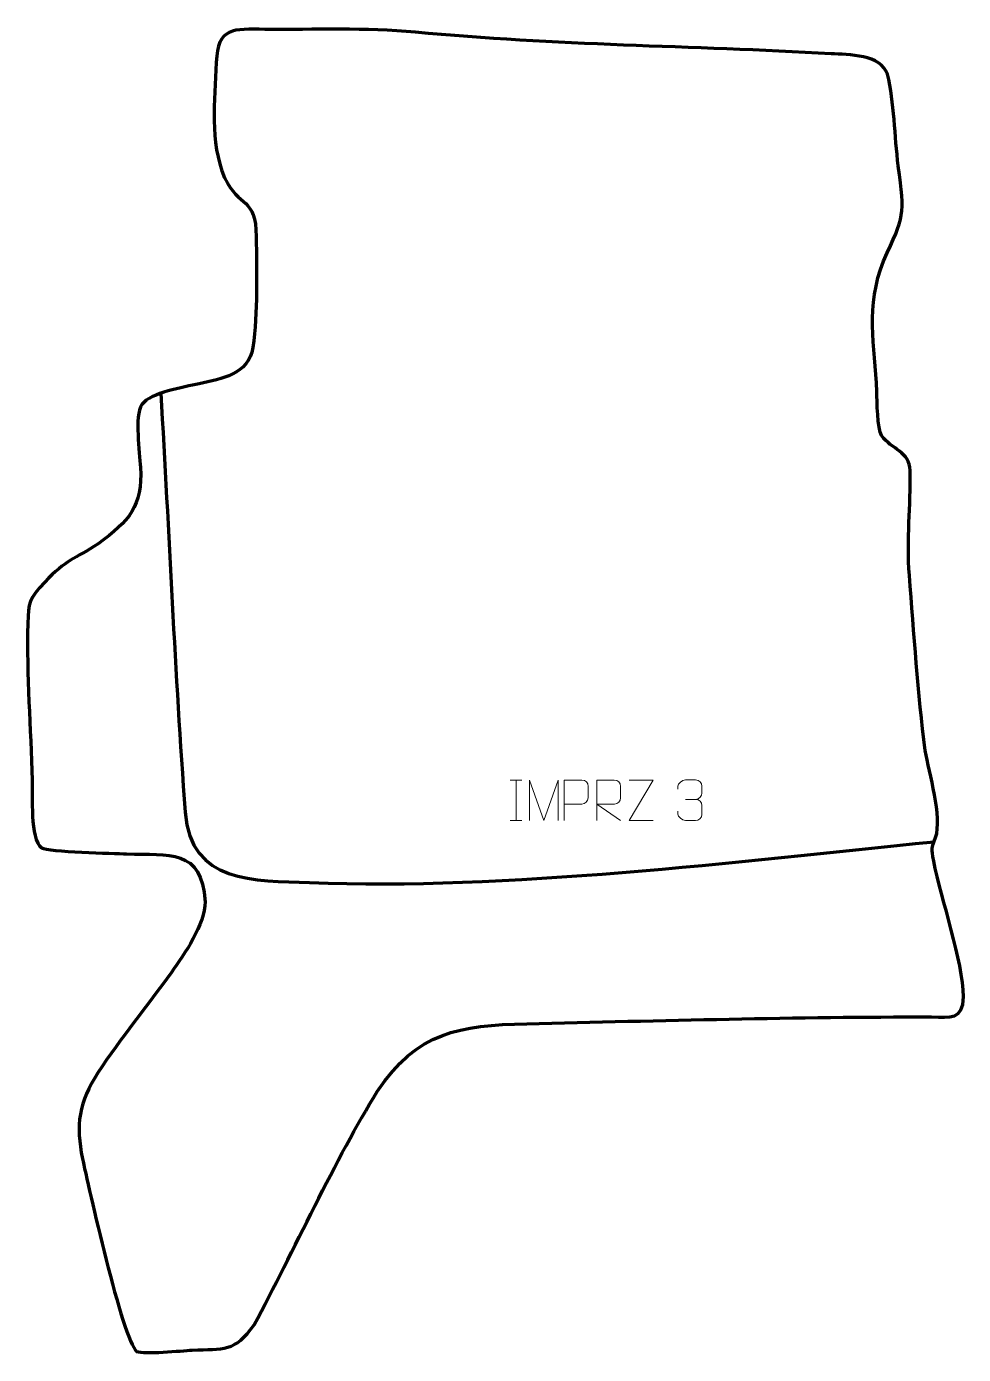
# Model space of a CAD drawing. Header units: millimetres. Extents: x -562 to 15, y 89 to 907.
import ezdxf

# ---------------------------------------------------------------- set-up
doc = ezdxf.new("R2010")
doc.units = ezdxf.units.MM
doc.header["$MEASUREMENT"] = 0
doc.layers.add('layer 1', color=7, linetype='Continuous', plot=False)
doc.layers.add('layer 2', color=7, linetype='Continuous')
doc.layers.add('layer 3', color=7, linetype='Continuous')

msp = doc.modelspace()

# ---------------------------------------------------------------- linework, layer by layer
at = {"layer": 'layer 1', "color": 250, "lineweight": 9}
for points in [[(-263.9481, 443.1715), (-263.9481, 443.1715), (-256.78, 443.1715), (-256.78, 443.1715)], [(-260.3641, 443.1715), (-260.3641, 443.1715), (-260.3641, 418.218), (-260.3641, 418.218)], [(-156.0187, 431.242), (-156.0187, 431.242), (-149.8223, 431.242), (-149.8223, 431.242)], [(-263.9481, 418.218), (-263.9481, 418.218), (-256.78, 418.218), (-256.78, 418.218)]]:
    msp.add_open_spline(points, degree=3, dxfattribs=at)
for points, knots in [([(-252.2065, 418.2158), (-252.2065, 418.2158), (-252.2065, 443.1737), (-252.2065, 443.1737), (-252.2065, 443.1737), (-252.2065, 443.1737), (-243.2814, 418.2158), (-243.2814, 418.2158), (-243.2814, 418.2158), (-243.2814, 418.2158), (-234.5215, 443.1732), (-234.5215, 443.1732), (-234.5215, 443.1732), (-234.5215, 443.1732), (-234.5215, 418.2158), (-234.5215, 418.2158)], [0, 0, 0, 0, 0.2, 0.2, 0.2, 0.2, 0.4, 0.4, 0.4, 0.4, 0.6, 0.6, 0.6, 0.6, 1, 1, 1, 1]), ([(-230.6961, 418.2179), (-230.6961, 418.2179), (-230.6961, 443.1715), (-230.6961, 443.1715), (-230.6961, 443.1715), (-227.1011, 443.1715), (-223.5058, 443.1715), (-219.9104, 443.1715), (-219.9104, 443.1715), (-217.5852, 443.1336), (-216.0278, 441.6435), (-216.032, 439.2774), (-216.032, 439.2774), (-216.0324, 437.2417), (-216.0324, 434.1824), (-216.032, 432.1464), (-216.032, 432.1464), (-216.0385, 430.271), (-217.8507, 428.3291), (-219.8603, 428.31), (-219.8603, 428.31), (-219.8603, 428.31), (-230.6961, 428.31), (-230.6961, 428.31)], [0, 0, 0, 0, 0.14285714, 0.14285714, 0.14285714, 0.14285714, 0.28571429, 0.28571429, 0.28571429, 0.28571429, 0.42857143, 0.42857143, 0.42857143, 0.42857143, 0.57142857, 0.57142857, 0.57142857, 0.57142857, 0.71428571, 0.71428571, 0.71428571, 0.71428571, 1, 1, 1, 1]), ([(-210.696, 418.218), (-210.696, 418.218), (-210.696, 443.1715), (-210.696, 443.1715), (-210.696, 443.1715), (-207.1012, 443.1715), (-203.5057, 443.1715), (-199.9105, 443.1715), (-199.9105, 443.1715), (-197.5852, 443.1338), (-196.0279, 441.6438), (-196.032, 439.2774), (-196.032, 439.2774), (-196.0324, 437.2419), (-196.0324, 434.1825), (-196.032, 432.1465), (-196.032, 432.1465), (-196.0385, 430.271), (-197.8508, 428.3292), (-199.8603, 428.3101), (-199.8603, 428.3101), (-199.8603, 428.3101), (-210.696, 428.3101), (-210.696, 428.3101), (-210.696, 428.3101), (-210.696, 428.3101), (-196.0413, 418.218), (-196.0413, 418.218)], [0, 0, 0, 0, 0.125, 0.125, 0.125, 0.125, 0.25, 0.25, 0.25, 0.25, 0.375, 0.375, 0.375, 0.375, 0.5, 0.5, 0.5, 0.5, 0.625, 0.625, 0.625, 0.625, 0.75, 0.75, 0.75, 0.75, 1, 1, 1, 1]), ([(-176.0665, 418.216), (-176.0665, 418.216), (-190.6855, 418.216), (-190.6855, 418.216), (-190.6855, 418.216), (-190.6855, 418.216), (-176.0422, 443.1734), (-176.0422, 443.1734), (-176.0422, 443.1734), (-176.0422, 443.1734), (-190.6855, 443.1734), (-190.6855, 443.1734)], [0, 0, 0, 0, 0.25, 0.25, 0.25, 0.25, 0.5, 0.5, 0.5, 0.5, 1, 1, 1, 1]), ([(-160.7284, 437.4872), (-160.7284, 437.4872), (-160.7284, 439.3444), (-160.7284, 439.3444), (-160.7284, 439.3444), (-160.7427, 441.0863), (-158.0782, 443.2044), (-156.0191, 443.1817), (-156.0191, 443.1817), (-153.955, 443.1817), (-151.891, 443.1817), (-149.8273, 443.1817), (-149.8273, 443.1817), (-147.6328, 443.1905), (-146.0345, 441.3437), (-145.9901, 439.4316), (-145.9901, 439.4316), (-145.9905, 437.9965), (-145.9905, 436.5614), (-145.9901, 435.1259), (-145.9901, 435.1259), (-146.0387, 433.4724), (-147.6413, 431.2424), (-149.8396, 431.2524), (-149.8396, 431.2524), (-147.6359, 431.2412), (-146.0279, 429.438), (-145.9739, 427.3785), (-145.9739, 427.3785), (-145.9743, 425.5938), (-145.9743, 423.8091), (-145.9739, 422.024), (-145.9739, 422.024), (-145.9638, 419.9626), (-148.0187, 418.1995), (-149.8396, 418.2076), (-149.8396, 418.2076), (-151.9049, 418.2079), (-153.9701, 418.2079), (-156.0357, 418.2076), (-156.0357, 418.2076), (-158.2043, 418.2191), (-160.7353, 420.6193), (-160.7539, 422.0811), (-160.7539, 422.0811), (-160.7539, 422.0811), (-160.7539, 423.9897), (-160.7539, 423.9897)], [0, 0, 0, 0, 0.07692308, 0.07692308, 0.07692308, 0.07692308, 0.15384615, 0.15384615, 0.15384615, 0.15384615, 0.23076923, 0.23076923, 0.23076923, 0.23076923, 0.30769231, 0.30769231, 0.30769231, 0.30769231, 0.38461538, 0.38461538, 0.38461538, 0.38461538, 0.46153846, 0.46153846, 0.46153846, 0.46153846, 0.53846154, 0.53846154, 0.53846154, 0.53846154, 0.61538462, 0.61538462, 0.61538462, 0.61538462, 0.69230769, 0.69230769, 0.69230769, 0.69230769, 0.76923077, 0.76923077, 0.76923077, 0.76923077, 0.84615385, 0.84615385, 0.84615385, 0.84615385, 1, 1, 1, 1])]:
    msp.add_open_spline(points, degree=3, knots=knots, dxfattribs=at)
at = {"layer": 'layer 2', "color": 140, "lineweight": 158}
msp.add_open_spline([(-479.1709, 681.442), (-474.1034, 595.6832), (-470.4783, 508.956), (-464.1581, 423.3982), (-464.1581, 423.3982), (-460.8864, 379.1073), (-421.32, 381.2908), (-387.5076, 379.9781), (-387.5076, 379.9781), (-266.628, 375.2851), (-123.456, 392.9042), (-2.9921, 405.1281)], degree=3, knots=[0, 0, 0, 0, 0.25, 0.25, 0.25, 0.25, 0.5, 0.5, 0.5, 0.5, 1, 1, 1, 1], dxfattribs=at)
at = {"layer": 'layer 3', "color": 242, "lineweight": 158}
msp.add_open_spline([(-322.3602, 903.8294), (-236.2461, 895.5704), (-152.442, 895.4441), (-66.331, 890.5147), (-66.331, 890.5147), (-55.9585, 890.0004), (-35.4472, 890.1469), (-31.7373, 877.9109), (-31.7373, 877.9109), (-27.359, 860.4906), (-27.4464, 839.6655), (-25.0316, 821.4315), (-25.0316, 821.4315), (-20.8959, 790.2006), (-21.2136, 791.2633), (-34.059, 762.8148), (-34.059, 762.8148), (-45.4126, 734.5776), (-39.487, 711.4291), (-38.2584, 682.3686), (-38.2584, 682.3686), (-38.0195, 676.7194), (-38.0813, 659.6217), (-35.3294, 655.3018), (-35.3294, 655.3018), (-28.9606, 646.569), (-18.1167, 645.6074), (-17.7363, 633.8479), (-17.7363, 633.8479), (-17.244, 611.6403), (-20.0353, 591.9389), (-18.1936, 569.2205), (-18.1936, 569.2205), (-15.2995, 533.6915), (-13.0966, 496.561), (-8.4115, 461.3323), (-8.4115, 461.3323), (-6.1798, 447.3658), (2.2695, 420.5363), (-2.0795, 407.7629), (-2.0795, 407.7629), (-4.5415, 400.5318), (-4.6679, 401.6562), (-3.2213, 393.2019), (-3.2213, 393.2019), (1.4589, 369.4522), (14.8441, 331.6441), (15.0653, 309.5898), (15.0653, 309.5898), (14.6734, 295.1048), (7.3628, 297.1678), (-4.6515, 297.2247), (-4.6515, 297.2247), (-87.473, 297.388), (-171.0113, 294.9421), (-253.8616, 293.0787), (-253.8616, 293.0787), (-295.2571, 291.9824), (-321.3719, 288.2881), (-345.8415, 251.2875), (-345.8415, 251.2875), (-371.2185, 210.7156), (-397.7412, 151.7229), (-421.7341, 107.6035), (-421.7341, 107.6035), (-433.642, 90.4499), (-440.4641, 92.9679), (-459.8421, 91.9737), (-459.8421, 91.9737), (-466.2862, 91.6321), (-489.5521, 89.337), (-494.0435, 91.1768), (-494.0435, 91.1768), (-502.7691, 98.3746), (-524.3322, 194.9776), (-527.3762, 209.8366), (-527.3762, 209.8366), (-531.681, 230.8497), (-529.7411, 244.7297), (-517.9556, 262.7216), (-517.9556, 262.7216), (-503.6466, 284.2566), (-487.5947, 303.7542), (-472.6014, 324.6385), (-472.6014, 324.6385), (-464.8601, 335.7535), (-451.7051, 354.4863), (-451.8481, 368.2209), (-451.8481, 368.2209), (-453.885, 401.4277), (-474.0691, 396.7228), (-500.1937, 397.6986), (-500.1937, 397.6986), (-508.2291, 398.004), (-548.4242, 398.8827), (-552.624, 401.3385), (-552.624, 401.3385), (-559.9723, 406.9223), (-558.0701, 433.6897), (-558.2985, 443.1196), (-558.2985, 443.1196), (-559.3153, 474.8668), (-561.8246, 507.9893), (-561.0769, 539.6123), (-561.0769, 539.6123), (-560.7652, 552.7936), (-560.1555, 554.6951), (-550.5983, 565.0365), (-550.5983, 565.0365), (-537.6004, 579.1008), (-532.2482, 579.1854), (-517.6792, 588.6694), (-517.6792, 588.6694), (-498.5222, 602.8418), (-490.3434, 611.7053), (-491.6817, 635.7865), (-491.6817, 635.7865), (-492.1997, 645.1064), (-495.4763, 667.086), (-490.9114, 674.3917), (-490.9114, 674.3917), (-485.1418, 682.0713), (-465.2085, 684.992), (-455.6419, 687.2487), (-455.6419, 687.2487), (-441.4746, 690.4338), (-425.3253, 692.7202), (-422.4546, 709.6061), (-422.4546, 709.6061), (-419.4929, 731.5809), (-420.1747, 755.683), (-420.3904, 777.9222), (-420.3904, 777.9222), (-420.6261, 802.212), (-430.9353, 795.7326), (-439.8642, 814.0741), (-439.8642, 814.0741), (-449.3481, 836.8766), (-445.8732, 861.1406), (-444.9906, 885.1214), (-444.9906, 885.1214), (-444.1748, 907.2861), (-434.6488, 905.7322), (-415.0911, 905.5463), (-415.0911, 905.5463), (-384.1775, 905.2524), (-353.1877, 906.6265), (-322.3602, 903.8294)], degree=3, knots=[0, 0, 0, 0, 0.02631579, 0.02631579, 0.02631579, 0.02631579, 0.05263158, 0.05263158, 0.05263158, 0.05263158, 0.07894737, 0.07894737, 0.07894737, 0.07894737, 0.10526316, 0.10526316, 0.10526316, 0.10526316, 0.13157895, 0.13157895, 0.13157895, 0.13157895, 0.15789474, 0.15789474, 0.15789474, 0.15789474, 0.18421053, 0.18421053, 0.18421053, 0.18421053, 0.21052632, 0.21052632, 0.21052632, 0.21052632, 0.23684211, 0.23684211, 0.23684211, 0.23684211, 0.26315789, 0.26315789, 0.26315789, 0.26315789, 0.28947368, 0.28947368, 0.28947368, 0.28947368, 0.31578947, 0.31578947, 0.31578947, 0.31578947, 0.34210526, 0.34210526, 0.34210526, 0.34210526, 0.36842105, 0.36842105, 0.36842105, 0.36842105, 0.39473684, 0.39473684, 0.39473684, 0.39473684, 0.42105263, 0.42105263, 0.42105263, 0.42105263, 0.44736842, 0.44736842, 0.44736842, 0.44736842, 0.47368421, 0.47368421, 0.47368421, 0.47368421, 0.5, 0.5, 0.5, 0.5, 0.52631579, 0.52631579, 0.52631579, 0.52631579, 0.55263158, 0.55263158, 0.55263158, 0.55263158, 0.57894737, 0.57894737, 0.57894737, 0.57894737, 0.60526316, 0.60526316, 0.60526316, 0.60526316, 0.63157895, 0.63157895, 0.63157895, 0.63157895, 0.65789474, 0.65789474, 0.65789474, 0.65789474, 0.68421053, 0.68421053, 0.68421053, 0.68421053, 0.71052632, 0.71052632, 0.71052632, 0.71052632, 0.73684211, 0.73684211, 0.73684211, 0.73684211, 0.76315789, 0.76315789, 0.76315789, 0.76315789, 0.78947368, 0.78947368, 0.78947368, 0.78947368, 0.81578947, 0.81578947, 0.81578947, 0.81578947, 0.84210526, 0.84210526, 0.84210526, 0.84210526, 0.86842105, 0.86842105, 0.86842105, 0.86842105, 0.89473684, 0.89473684, 0.89473684, 0.89473684, 0.92105263, 0.92105263, 0.92105263, 0.92105263, 0.94736842, 0.94736842, 0.94736842, 0.94736842, 1, 1, 1, 1], dxfattribs=at)

doc.saveas('drawing.dxf')
